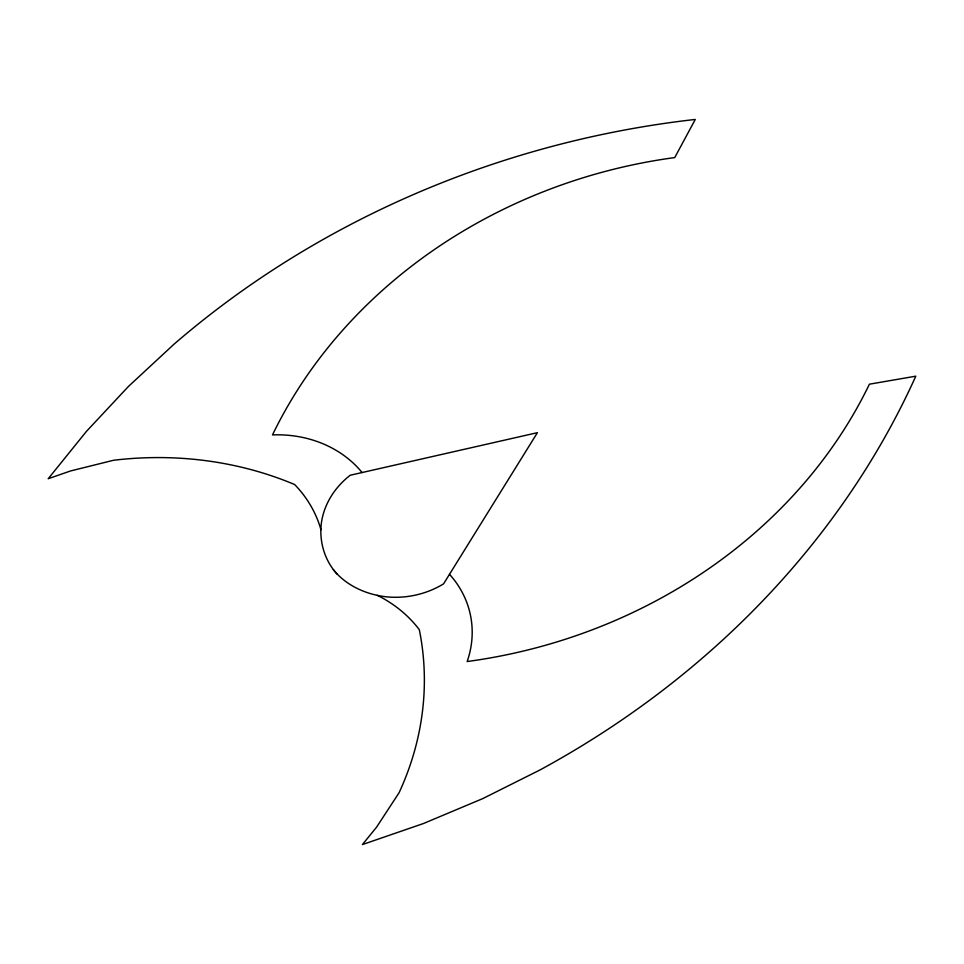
<?xml version="1.0" encoding="UTF-8"?>
<svg xmlns="http://www.w3.org/2000/svg" width="964" height="964" viewBox="0 0 964 964"><rect width="100%" height="100%" fill="white"/><g stroke="black" fill="none" stroke-linecap="round" stroke-linejoin="round"><path stroke-width="1.45" d="M377.201 595.33L379.467 596.403A133.851 117.066 -11.3 0 1 419.292 629.637A329.411 288.103 -11.3 0 1 399.084 792.721L376.538 827.208L362.428 844.56L423.401 823.545L482.663 798.65L539.9 770.007A867.431 758.668 -11.3 0 0 915.8 376.177L869.408 384.19A495.05 432.981 -11.3 0 1 467.154 661.533A110.354 96.52 -11.3 0 0 450.995 575.99L449.465 574.363M337.388 574.375C324.121 560.229 318.482 539.756 321.735 520.717A81.783 71.529 -11.3 0 1 350.233 475.24L537.406 432.679L443.561 583.871A81.783 71.529 -11.3 0 1 387.179 596.909C366.754 594.824 346.329 585.871 333.291 569.616M362.006 472.553L360.657 470.818A110.354 96.52 -11.3 0 0 272.499 434.909A495.05 432.981 -11.3 0 1 674.74 157.578L695.273 119.44A867.431 758.668 -11.3 0 0 174.086 344.136L128.525 386.371L86.495 431.318L48.2 478.747L70.529 470.962L113.511 460.274A329.411 288.103 -11.3 0 1 294.647 484.531A133.851 117.066 -11.3 0 1 320.313 527.537L320.892 529.778"/></g></svg>
